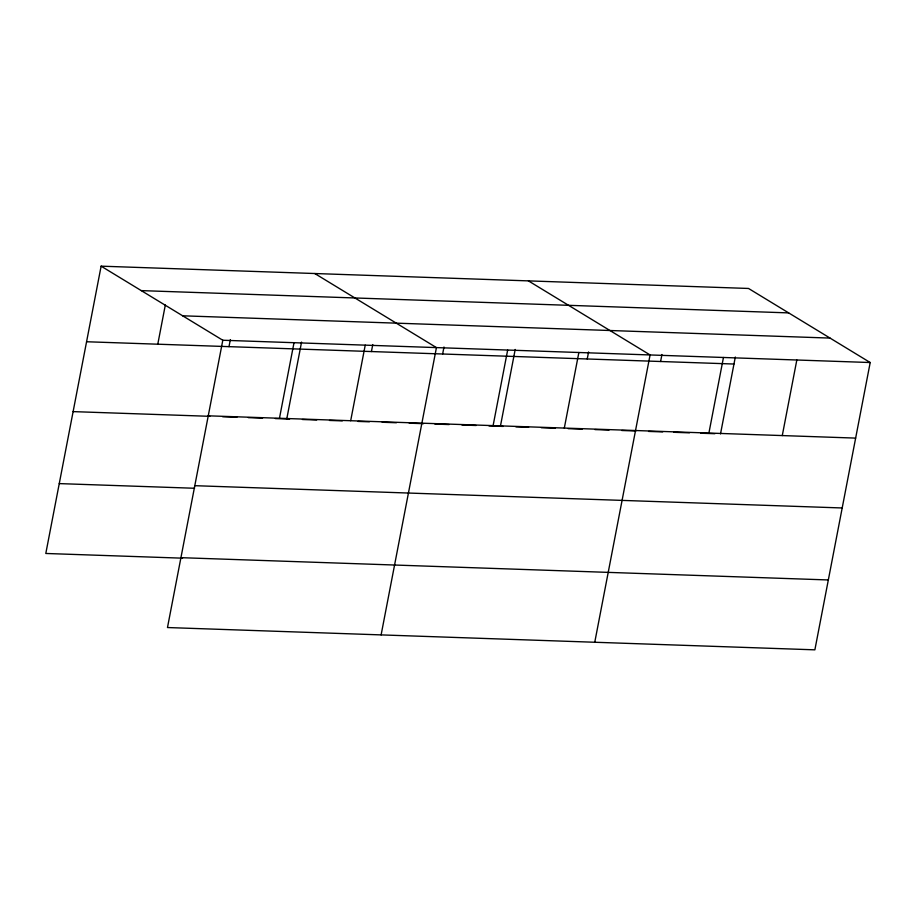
<?xml version="1.0" encoding="UTF-8"?>
<svg xmlns="http://www.w3.org/2000/svg" width="916" height="916" viewBox="0 0 916 916"><rect width="100%" height="100%" fill="white"/><g stroke="black" fill="none" stroke-linecap="round" stroke-linejoin="round"><path stroke-width="1.37" d="M101.126 266.167L222.806 340.248L167.479 627.54L814.874 649.833L870.2 362.53L748.521 288.46L101.126 266.167L45.8 553.47L182.536 558.176M157.781 344.198L165.327 305.005M229 346.649L230.351 339.653M279.46 418.269L294.013 342.699M286.754 418.967L301.559 342.103M350.679 420.719L365.232 345.149M371.427 351.549L372.778 344.553M381.113 634.903L436.44 347.599L314.772 273.529M442.646 354L443.985 347.004M493.106 425.619L507.659 350.049M500.399 426.318L515.204 349.454M564.313 428.07L578.866 352.5M587.225 358.98L588.576 351.984M594.759 642.253L650.085 354.95L528.406 280.88M660.596 361.499L661.947 354.503M708.904 433.05L723.457 357.48M720.514 433.898L735.319 357.034M782.275 435.581L796.828 359.999M141.282 290.612L788.676 312.894M182.65 315.802L830.045 338.084M222.806 340.248L870.2 362.53M86.573 341.748L733.968 364.03M208.253 415.818L855.647 438.1M73.12 411.616L209.844 416.322M222.668 416.757L236.912 417.249M248.305 417.639L262.548 418.131M275.361 418.578L289.605 419.07M302.429 419.505L316.673 419.997M329.485 420.444L342.309 420.879M357.973 421.417L369.366 421.807M382.19 422.253L396.433 422.745M409.246 423.181L423.49 423.673M434.882 424.062L449.126 424.555M461.939 425.001L476.183 425.493M489.007 425.929L503.228 426.421M515.926 426.856L528.624 427.291M541.322 427.726L555.428 428.219M568.126 428.654L582.232 429.135M594.942 429.581L609.048 430.062M621.746 430.497L635.853 430.989M648.551 431.425L662.669 431.905M673.947 432.295L689.473 432.833M700.763 433.222L714.869 433.703M194.799 485.686L842.193 507.968M59.254 483.602L194.558 488.262M180.933 557.672L828.327 579.954"/></g></svg>
